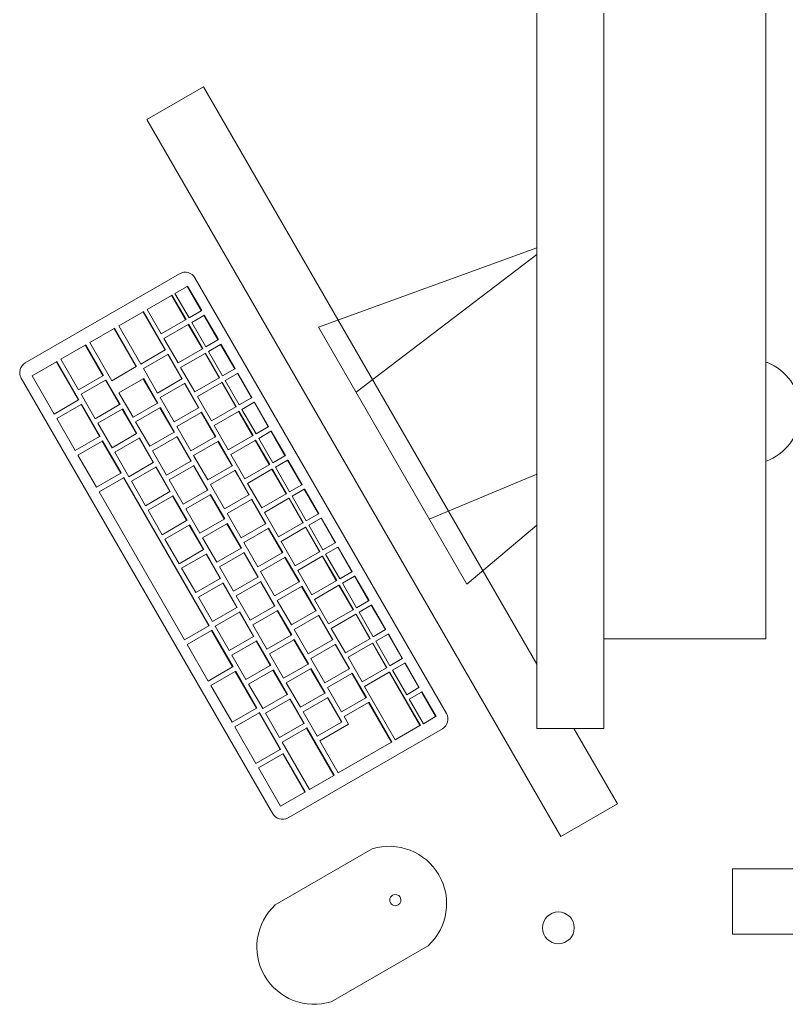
# Model space of a CAD drawing. Header units: millimetres. Extents: x 155927 to 326028, y -36033 to 97293.
# Drawn here: x 176292 to 176727, y 20323 to 20882 of the extents above; entities that cross this region are included whole.
import ezdxf

# ---------------------------------------------------------------- set-up
doc = ezdxf.new("R2010")
doc.units = ezdxf.units.MM
doc.header["$MEASUREMENT"] = 0
for name, color, linetype, lineweight in [('A-GENM', 8, 'CONTINUOUS', 9), ('E-ELEC-EQPM', 8, 'CONTINUOUS', 9), ('I-FURN', 8, 'CONTINUOUS', 9)]:
    doc.layers.add(name, color=color, linetype=linetype, lineweight=lineweight)

msp = doc.modelspace()

# ---------------------------------------------------------------- linework, layer by layer
at = {"layer": 'A-GENM'}
for p, q in [((176382.58, 20737.83), (176294.97, 20687.25)), ((176534.02, 20488.23), (176391.26, 20735.51)), ((176386.83, 20730.64), (176379.92, 20726.65)), ((176387.07, 20730.78), (176386.83, 20730.64)), ((176394.83, 20716.79), (176386.83, 20730.64)), ((176387.07, 20730.78), (176395.07, 20716.93)), ((176377.97, 20725.52), (176364.14, 20717.54)), ((176378.21, 20725.66), (176377.97, 20725.52)), ((176385.97, 20711.67), (176377.97, 20725.52)), ((176378.21, 20725.66), (176386.21, 20711.81)), ((176379.92, 20726.65), (176387.92, 20712.8)), ((176364.14, 20717.54), (176372.14, 20703.69)), ((176361.81, 20716.2), (176348.01, 20708.23)), ((176362.05, 20716.34), (176361.81, 20716.2)), ((176374.31, 20694.55), (176361.81, 20716.2)), ((176362.05, 20716.34), (176374.55, 20694.69)), ((176372.14, 20703.69), (176385.97, 20711.67)), ((176386.21, 20711.81), (176385.97, 20711.67)), ((176387.92, 20712.8), (176394.83, 20716.79)), ((176396.33, 20714.19), (176389.42, 20710.2)), ((176395.07, 20716.93), (176394.83, 20716.79)), ((176396.57, 20714.33), (176396.33, 20714.19)), ((176404.33, 20700.33), (176396.33, 20714.19)), ((176396.57, 20714.33), (176404.57, 20700.47)), ((176345.42, 20706.74), (176331.62, 20698.77)), ((176345.66, 20706.87), (176345.42, 20706.74)), ((176357.92, 20685.08), (176345.42, 20706.74)), ((176345.66, 20706.87), (176358.16, 20685.22)), ((176348.01, 20708.23), (176360.51, 20686.58)), ((176387.47, 20709.07), (176373.64, 20701.09)), ((176387.71, 20709.21), (176387.47, 20709.07)), ((176395.47, 20695.21), (176387.47, 20709.07)), ((176387.71, 20709.21), (176395.71, 20695.35)), ((176389.42, 20710.2), (176397.42, 20696.34)), ((176373.64, 20701.09), (176381.64, 20687.23)), ((176329.03, 20697.27), (176315.23, 20689.3)), ((176329.27, 20697.41), (176329.03, 20697.27)), ((176339.03, 20679.95), (176329.03, 20697.27)), ((176329.27, 20697.41), (176339.27, 20680.09)), ((176331.62, 20698.77), (176344.12, 20677.11)), ((176381.64, 20687.23), (176395.47, 20695.21)), ((176395.71, 20695.35), (176395.47, 20695.21)), ((176397.42, 20696.34), (176404.33, 20700.33)), ((176405.83, 20697.73), (176398.92, 20693.74)), ((176404.57, 20700.47), (176404.33, 20700.33)), ((176406.07, 20697.87), (176405.83, 20697.73)), ((176413.83, 20683.88), (176405.83, 20697.73)), ((176406.07, 20697.87), (176414.07, 20684.02)), ((176360.51, 20686.58), (176374.31, 20694.55)), ((176375.81, 20691.95), (176361.99, 20683.97)), ((176374.55, 20694.69), (176374.31, 20694.55)), ((176376.05, 20692.09), (176375.81, 20691.95)), ((176383.81, 20678.09), (176375.81, 20691.95)), ((176376.05, 20692.09), (176384.05, 20678.23)), ((176396.97, 20692.62), (176383.14, 20684.63)), ((176397.21, 20692.75), (176396.97, 20692.62)), ((176404.97, 20678.76), (176396.97, 20692.62)), ((176397.21, 20692.75), (176405.21, 20678.9)), ((176398.92, 20693.74), (176406.92, 20679.89)), ((176312.64, 20687.81), (176298.83, 20679.84)), ((176312.88, 20687.95), (176312.64, 20687.81)), ((176325.14, 20666.16), (176312.64, 20687.81)), ((176312.88, 20687.95), (176325.38, 20666.3)), ((176315.23, 20689.3), (176325.23, 20671.98)), ((176344.12, 20677.11), (176357.92, 20685.08)), ((176358.16, 20685.22), (176357.92, 20685.08)), ((176361.99, 20683.97), (176369.99, 20670.11)), ((176383.14, 20684.63), (176391.14, 20670.78)), ((176406.92, 20679.89), (176413.83, 20683.88)), ((176414.07, 20684.02), (176413.83, 20683.88)), ((176292.65, 20678.58), (176435.41, 20431.29)), ((176298.83, 20679.84), (176311.33, 20658.19)), ((176325.23, 20671.98), (176339.03, 20679.95)), ((176339.27, 20680.09), (176339.03, 20679.95)), ((176361.92, 20678.16), (176348.1, 20670.18)), ((176362.16, 20678.29), (176361.92, 20678.16)), ((176369.92, 20664.3), (176361.92, 20678.16)), ((176362.16, 20678.29), (176370.16, 20664.44)), ((176384.05, 20678.23), (176383.81, 20678.09)), ((176391.14, 20670.78), (176404.97, 20678.76)), ((176405.21, 20678.9), (176404.97, 20678.76)), ((176415.33, 20681.28), (176408.42, 20677.29)), ((176415.57, 20681.42), (176415.33, 20681.28)), ((176423.33, 20667.42), (176415.33, 20681.28)), ((176415.57, 20681.42), (176423.57, 20667.56)), ((176340.53, 20677.35), (176326.71, 20669.37)), ((176340.77, 20677.49), (176340.53, 20677.35)), ((176348.53, 20663.5), (176340.53, 20677.35)), ((176340.77, 20677.49), (176348.77, 20663.63)), ((176369.99, 20670.11), (176383.81, 20678.09)), ((176385.31, 20675.5), (176371.49, 20667.52)), ((176385.55, 20675.63), (176385.31, 20675.5)), ((176393.31, 20661.64), (176385.31, 20675.5)), ((176385.55, 20675.63), (176393.55, 20661.78)), ((176406.47, 20676.16), (176392.64, 20668.18)), ((176406.71, 20676.3), (176406.47, 20676.16)), ((176414.47, 20662.3), (176406.47, 20676.16)), ((176406.71, 20676.3), (176414.71, 20662.44)), ((176408.42, 20677.29), (176416.42, 20663.43)), ((176326.71, 20669.37), (176334.71, 20655.52)), ((176348.1, 20670.18), (176356.1, 20656.32)), ((176371.49, 20667.52), (176379.49, 20653.66)), ((176392.64, 20668.18), (176400.64, 20654.32)), ((176416.42, 20663.43), (176423.33, 20667.42)), ((176423.57, 20667.56), (176423.33, 20667.42)), ((176311.33, 20658.19), (176325.14, 20666.16)), ((176326.64, 20663.56), (176312.83, 20655.59)), ((176325.38, 20666.3), (176325.14, 20666.16)), ((176326.88, 20663.7), (176326.64, 20663.56)), ((176337.14, 20645.37), (176326.64, 20663.56)), ((176326.88, 20663.7), (176337.38, 20645.51)), ((176334.71, 20655.52), (176348.53, 20663.5)), ((176348.77, 20663.63), (176348.53, 20663.5)), ((176356.1, 20656.32), (176369.92, 20664.3)), ((176371.42, 20661.7), (176357.6, 20653.72)), ((176370.16, 20664.44), (176369.92, 20664.3)), ((176371.66, 20661.84), (176371.42, 20661.7)), ((176379.42, 20647.85), (176371.42, 20661.7)), ((176371.66, 20661.84), (176379.66, 20647.98)), ((176379.49, 20653.66), (176393.31, 20661.64)), ((176393.55, 20661.78), (176393.31, 20661.64)), ((176400.64, 20654.32), (176414.47, 20662.3)), ((176414.71, 20662.44), (176414.47, 20662.3)), ((176424.83, 20664.83), (176417.92, 20660.84)), ((176425.07, 20664.96), (176424.83, 20664.83)), ((176432.83, 20650.97), (176424.83, 20664.83)), ((176425.07, 20664.96), (176433.07, 20651.11)), ((176350.03, 20660.9), (176336.21, 20652.92)), ((176350.27, 20661.04), (176350.03, 20660.9)), ((176358.03, 20647.04), (176350.03, 20660.9)), ((176350.27, 20661.04), (176358.27, 20647.18)), ((176394.81, 20659.04), (176380.99, 20651.06)), ((176395.05, 20659.18), (176394.81, 20659.04)), ((176402.81, 20645.18), (176394.81, 20659.04)), ((176395.05, 20659.18), (176403.05, 20645.32)), ((176415.97, 20659.71), (176402.14, 20651.73)), ((176416.21, 20659.84), (176415.97, 20659.71)), ((176423.97, 20645.85), (176415.97, 20659.71)), ((176416.21, 20659.84), (176424.21, 20645.99)), ((176417.92, 20660.84), (176425.92, 20646.98)), ((176312.83, 20655.59), (176323.33, 20637.4)), ((176336.21, 20652.92), (176344.21, 20639.06)), ((176357.6, 20653.72), (176365.6, 20639.87)), ((176380.99, 20651.06), (176388.99, 20637.2)), ((176402.14, 20651.73), (176410.14, 20637.87)), ((176425.92, 20646.98), (176432.83, 20650.97)), ((176433.07, 20651.11), (176432.83, 20650.97)), ((176323.33, 20637.4), (176337.14, 20645.37)), ((176337.38, 20645.51), (176337.14, 20645.37)), ((176344.21, 20639.06), (176358.03, 20647.04)), ((176358.27, 20647.18), (176358.03, 20647.04)), ((176365.6, 20639.87), (176379.42, 20647.85)), ((176380.92, 20645.25), (176367.1, 20637.27)), ((176379.66, 20647.98), (176379.42, 20647.85)), ((176381.16, 20645.39), (176380.92, 20645.25)), ((176388.92, 20631.39), (176380.92, 20645.25)), ((176381.16, 20645.39), (176389.16, 20631.53)), ((176388.99, 20637.2), (176402.81, 20645.18)), ((176403.05, 20645.32), (176402.81, 20645.18)), ((176410.14, 20637.87), (176423.97, 20645.85)), ((176424.21, 20645.99), (176423.97, 20645.85)), ((176434.33, 20648.37), (176427.42, 20644.38)), ((176434.57, 20648.51), (176434.33, 20648.37)), ((176442.33, 20634.51), (176434.33, 20648.37)), ((176434.57, 20648.51), (176442.57, 20634.65)), ((176338.64, 20642.77), (176324.83, 20634.8)), ((176338.88, 20642.91), (176338.64, 20642.77)), ((176349.14, 20624.59), (176338.64, 20642.77)), ((176338.88, 20642.91), (176349.38, 20624.73)), ((176359.53, 20644.44), (176345.71, 20636.46)), ((176359.77, 20644.58), (176359.53, 20644.44)), ((176367.53, 20630.59), (176359.53, 20644.44)), ((176359.77, 20644.58), (176367.77, 20630.73)), ((176404.31, 20642.59), (176390.49, 20634.61)), ((176404.55, 20642.73), (176404.31, 20642.59)), ((176412.31, 20628.73), (176404.31, 20642.59)), ((176404.55, 20642.73), (176412.55, 20628.87)), ((176425.47, 20643.25), (176411.64, 20635.27)), ((176425.71, 20643.39), (176425.47, 20643.25)), ((176433.47, 20629.4), (176425.47, 20643.25)), ((176425.71, 20643.39), (176433.71, 20629.53)), ((176427.42, 20644.38), (176435.42, 20630.52)), ((176324.83, 20634.8), (176335.33, 20616.62)), ((176345.71, 20636.46), (176353.71, 20622.61)), ((176367.1, 20637.27), (176375.1, 20623.41)), ((176390.49, 20634.61), (176398.49, 20620.75)), ((176411.64, 20635.27), (176419.64, 20621.42)), ((176435.42, 20630.52), (176442.33, 20634.51)), ((176442.57, 20634.65), (176442.33, 20634.51)), ((176353.71, 20622.61), (176367.53, 20630.59)), ((176369.03, 20627.99), (176355.21, 20620.01)), ((176367.77, 20630.73), (176367.53, 20630.59)), ((176369.27, 20628.13), (176369.03, 20627.99)), ((176377.03, 20614.13), (176369.03, 20627.99)), ((176369.27, 20628.13), (176377.27, 20614.27)), ((176375.1, 20623.41), (176388.92, 20631.39)), ((176390.42, 20628.79), (176376.6, 20620.81)), ((176389.16, 20631.53), (176388.92, 20631.39)), ((176390.66, 20628.93), (176390.42, 20628.79)), ((176398.42, 20614.94), (176390.42, 20628.79)), ((176390.66, 20628.93), (176398.66, 20615.07)), ((176398.49, 20620.75), (176412.31, 20628.73)), ((176412.55, 20628.87), (176412.31, 20628.73)), ((176419.64, 20621.42), (176433.47, 20629.4)), ((176433.71, 20629.53), (176433.47, 20629.4)), ((176443.83, 20631.92), (176436.92, 20627.93)), ((176436.92, 20627.93), (176444.92, 20614.07)), ((176444.07, 20632.05), (176443.83, 20631.92)), ((176451.83, 20618.06), (176443.83, 20631.92)), ((176444.07, 20632.05), (176452.07, 20618.2)), ((176335.33, 20616.62), (176349.14, 20624.59)), ((176349.38, 20624.73), (176349.14, 20624.59)), ((176413.81, 20626.13), (176399.99, 20618.15)), ((176414.05, 20626.27), (176413.81, 20626.13)), ((176421.81, 20612.28), (176413.81, 20626.13)), ((176414.05, 20626.27), (176422.05, 20612.41)), ((176434.97, 20626.8), (176421.14, 20618.82)), ((176435.21, 20626.94), (176434.97, 20626.8)), ((176442.97, 20612.94), (176434.97, 20626.8)), ((176435.21, 20626.94), (176443.21, 20613.08)), ((176350.64, 20621.99), (176336.83, 20614.02)), ((176350.88, 20622.13), (176350.64, 20621.99)), ((176399.14, 20537.99), (176350.64, 20621.99)), ((176350.88, 20622.13), (176399.38, 20538.12)), ((176355.21, 20620.01), (176363.21, 20606.15)), ((176376.6, 20620.81), (176384.6, 20606.96)), ((176399.99, 20618.15), (176407.99, 20604.3)), ((176421.14, 20618.82), (176429.14, 20604.96)), ((176444.92, 20614.07), (176451.83, 20618.06)), ((176452.07, 20618.2), (176451.83, 20618.06)), ((176336.83, 20614.02), (176385.33, 20530.02)), ((176363.21, 20606.15), (176377.03, 20614.13)), ((176378.53, 20611.53), (176364.71, 20603.55)), ((176377.27, 20614.27), (176377.03, 20614.13)), ((176378.77, 20611.67), (176378.53, 20611.53)), ((176386.53, 20597.68), (176378.53, 20611.53)), ((176378.77, 20611.67), (176386.77, 20597.82)), ((176384.6, 20606.96), (176398.42, 20614.94)), ((176399.92, 20612.34), (176386.1, 20604.36)), ((176398.66, 20615.07), (176398.42, 20614.94)), ((176400.16, 20612.48), (176399.92, 20612.34)), ((176407.92, 20598.48), (176399.92, 20612.34)), ((176400.16, 20612.48), (176408.16, 20598.62)), ((176407.99, 20604.3), (176421.81, 20612.28)), ((176422.05, 20612.41), (176421.81, 20612.28)), ((176429.14, 20604.96), (176442.97, 20612.94)), ((176443.21, 20613.08), (176442.97, 20612.94)), ((176453.33, 20615.46), (176446.42, 20611.47)), ((176446.42, 20611.47), (176454.42, 20597.62)), ((176453.57, 20615.6), (176453.33, 20615.46)), ((176461.33, 20601.61), (176453.33, 20615.46)), ((176453.57, 20615.6), (176461.57, 20601.74)), ((176423.31, 20609.68), (176409.49, 20601.7)), ((176423.55, 20609.82), (176423.31, 20609.68)), ((176431.31, 20595.82), (176423.31, 20609.68)), ((176423.55, 20609.82), (176431.55, 20595.96)), ((176444.47, 20610.34), (176430.64, 20602.36)), ((176444.71, 20610.48), (176444.47, 20610.34)), ((176452.47, 20596.49), (176444.47, 20610.34)), ((176444.71, 20610.48), (176452.71, 20596.62)), ((176364.71, 20603.55), (176372.71, 20589.7)), ((176386.1, 20604.36), (176394.1, 20590.5)), ((176409.49, 20601.7), (176417.49, 20587.84)), ((176430.64, 20602.36), (176438.64, 20588.51)), ((176454.42, 20597.62), (176461.33, 20601.61)), ((176461.57, 20601.74), (176461.33, 20601.61)), ((176372.71, 20589.7), (176386.53, 20597.68)), ((176388.03, 20595.08), (176374.21, 20587.1)), ((176386.77, 20597.82), (176386.53, 20597.68)), ((176388.27, 20595.22), (176388.03, 20595.08)), ((176396.03, 20581.22), (176388.03, 20595.08)), ((176388.27, 20595.22), (176396.27, 20581.36)), ((176394.1, 20590.5), (176407.92, 20598.48)), ((176409.42, 20595.88), (176395.6, 20587.9)), ((176408.16, 20598.62), (176407.92, 20598.48)), ((176409.66, 20596.02), (176409.42, 20595.88)), ((176417.42, 20582.03), (176409.42, 20595.88)), ((176409.66, 20596.02), (176417.66, 20582.17)), ((176417.49, 20587.84), (176431.31, 20595.82)), ((176431.55, 20595.96), (176431.31, 20595.82)), ((176438.64, 20588.51), (176452.47, 20596.49)), ((176452.71, 20596.62), (176452.47, 20596.49)), ((176462.83, 20599.01), (176455.92, 20595.02)), ((176455.92, 20595.02), (176463.92, 20581.16)), ((176463.07, 20599.15), (176462.83, 20599.01)), ((176470.83, 20585.15), (176462.83, 20599.01)), ((176463.07, 20599.15), (176471.07, 20585.29)), ((176432.81, 20593.22), (176418.99, 20585.24)), ((176433.05, 20593.36), (176432.81, 20593.22)), ((176440.81, 20579.37), (176432.81, 20593.22)), ((176433.05, 20593.36), (176441.05, 20579.51)), ((176453.97, 20593.89), (176440.14, 20585.91)), ((176454.21, 20594.03), (176453.97, 20593.89)), ((176461.97, 20580.03), (176453.97, 20593.89)), ((176454.21, 20594.03), (176462.21, 20580.17)), ((176374.21, 20587.1), (176382.21, 20573.24)), ((176395.6, 20587.9), (176403.6, 20574.05)), ((176418.99, 20585.24), (176426.99, 20571.39)), ((176440.14, 20585.91), (176448.14, 20572.05)), ((176463.92, 20581.16), (176470.83, 20585.15)), ((176471.07, 20585.29), (176470.83, 20585.15)), ((176382.21, 20573.24), (176396.03, 20581.22)), ((176397.53, 20578.63), (176383.71, 20570.65)), ((176396.27, 20581.36), (176396.03, 20581.22)), ((176397.77, 20578.76), (176397.53, 20578.63)), ((176405.53, 20564.77), (176397.53, 20578.63)), ((176397.77, 20578.76), (176405.77, 20564.91)), ((176403.6, 20574.05), (176417.42, 20582.03)), ((176418.92, 20579.43), (176405.1, 20571.45)), ((176417.66, 20582.17), (176417.42, 20582.03)), ((176419.16, 20579.57), (176418.92, 20579.43)), ((176426.92, 20565.57), (176418.92, 20579.43)), ((176419.16, 20579.57), (176427.16, 20565.71)), ((176426.99, 20571.39), (176440.81, 20579.37)), ((176441.05, 20579.51), (176440.81, 20579.37)), ((176448.14, 20572.05), (176461.97, 20580.03)), ((176462.21, 20580.17), (176461.97, 20580.03)), ((176463.71, 20577.57), (176463.47, 20577.43)), ((176463.71, 20577.57), (176471.71, 20563.72)), ((176472.33, 20582.55), (176465.42, 20578.56)), ((176465.42, 20578.56), (176473.42, 20564.71)), ((176472.57, 20582.69), (176472.33, 20582.55)), ((176480.33, 20568.7), (176472.33, 20582.55)), ((176472.57, 20582.69), (176480.57, 20568.84)), ((176442.31, 20576.77), (176428.49, 20568.79)), ((176442.55, 20576.91), (176442.31, 20576.77)), ((176450.31, 20562.91), (176442.31, 20576.77)), ((176442.55, 20576.91), (176450.55, 20563.05)), ((176463.47, 20577.43), (176449.64, 20569.45)), ((176471.47, 20563.58), (176463.47, 20577.43)), ((176383.71, 20570.65), (176391.71, 20556.79)), ((176405.1, 20571.45), (176413.1, 20557.59)), ((176428.49, 20568.79), (176436.49, 20554.93)), ((176449.64, 20569.45), (176457.64, 20555.6)), ((176473.42, 20564.71), (176480.33, 20568.7)), ((176480.57, 20568.84), (176480.33, 20568.7)), ((176391.71, 20556.79), (176405.53, 20564.77)), ((176407.03, 20562.17), (176393.21, 20554.19)), ((176405.77, 20564.91), (176405.53, 20564.77)), ((176407.27, 20562.31), (176407.03, 20562.17)), ((176415.03, 20548.31), (176407.03, 20562.17)), ((176407.27, 20562.31), (176415.27, 20548.45)), ((176413.1, 20557.59), (176426.92, 20565.57)), ((176428.42, 20562.97), (176414.6, 20554.99)), ((176427.16, 20565.71), (176426.92, 20565.57)), ((176428.66, 20563.11), (176428.42, 20562.97)), ((176436.42, 20549.12), (176428.42, 20562.97)), ((176428.66, 20563.11), (176436.66, 20549.26)), ((176436.49, 20554.93), (176450.31, 20562.91)), ((176450.55, 20563.05), (176450.31, 20562.91)), ((176457.64, 20555.6), (176471.47, 20563.58)), ((176472.97, 20560.98), (176459.14, 20553)), ((176471.71, 20563.72), (176471.47, 20563.58)), ((176473.21, 20561.12), (176472.97, 20560.98)), ((176480.97, 20547.12), (176472.97, 20560.98)), ((176473.21, 20561.12), (176481.21, 20547.26)), ((176481.83, 20566.1), (176474.92, 20562.11)), ((176474.92, 20562.11), (176482.92, 20548.25)), ((176482.07, 20566.24), (176481.83, 20566.1)), ((176489.83, 20552.24), (176481.83, 20566.1)), ((176482.07, 20566.24), (176490.07, 20552.38)), ((176451.81, 20560.31), (176437.99, 20552.33)), ((176452.05, 20560.45), (176451.81, 20560.31)), ((176459.81, 20546.46), (176451.81, 20560.31)), ((176452.05, 20560.45), (176460.05, 20546.6)), ((176393.21, 20554.19), (176401.21, 20540.33)), ((176414.6, 20554.99), (176422.6, 20541.14)), ((176437.99, 20552.33), (176445.99, 20538.48)), ((176459.14, 20553), (176467.14, 20539.14)), ((176482.92, 20548.25), (176489.83, 20552.24)), ((176491.33, 20549.64), (176484.42, 20545.65)), ((176490.07, 20552.38), (176489.83, 20552.24)), ((176491.57, 20549.78), (176491.33, 20549.64)), ((176499.33, 20535.79), (176491.33, 20549.64)), ((176491.57, 20549.78), (176499.57, 20535.93)), ((176401.21, 20540.33), (176415.03, 20548.31)), ((176416.53, 20545.72), (176402.71, 20537.74)), ((176415.27, 20548.45), (176415.03, 20548.31)), ((176416.77, 20545.86), (176416.53, 20545.72)), ((176424.53, 20531.86), (176416.53, 20545.72)), ((176416.77, 20545.86), (176424.77, 20532)), ((176422.6, 20541.14), (176436.42, 20549.12)), ((176437.92, 20546.52), (176424.1, 20538.54)), ((176436.66, 20549.26), (176436.42, 20549.12)), ((176438.16, 20546.66), (176437.92, 20546.52)), ((176445.92, 20532.66), (176437.92, 20546.52)), ((176438.16, 20546.66), (176446.16, 20532.8)), ((176445.99, 20538.48), (176459.81, 20546.46)), ((176460.05, 20546.6), (176459.81, 20546.46)), ((176467.14, 20539.14), (176480.97, 20547.12)), ((176482.47, 20544.53), (176468.64, 20536.54)), ((176481.21, 20547.26), (176480.97, 20547.12)), ((176482.71, 20544.66), (176482.47, 20544.53)), ((176490.47, 20530.67), (176482.47, 20544.53)), ((176482.71, 20544.66), (176490.71, 20530.81)), ((176484.42, 20545.65), (176492.42, 20531.8)), ((176424.1, 20538.54), (176432.1, 20524.68)), ((176461.31, 20543.86), (176447.49, 20535.88)), ((176461.55, 20544), (176461.31, 20543.86)), ((176469.31, 20530), (176461.31, 20543.86)), ((176461.55, 20544), (176469.55, 20530.14)), ((176385.33, 20530.02), (176399.14, 20537.99)), ((176400.64, 20535.39), (176386.83, 20527.42)), ((176399.38, 20538.12), (176399.14, 20537.99)), ((176400.88, 20535.53), (176400.64, 20535.39)), ((176412.64, 20514.6), (176400.64, 20535.39)), ((176400.88, 20535.53), (176412.88, 20514.74)), ((176402.71, 20537.74), (176410.71, 20523.88)), ((176447.49, 20535.88), (176455.49, 20522.02)), ((176468.64, 20536.54), (176476.64, 20522.69)), ((176492.42, 20531.8), (176499.33, 20535.79)), ((176500.83, 20533.19), (176493.92, 20529.2)), ((176499.57, 20535.93), (176499.33, 20535.79)), ((176501.07, 20533.33), (176500.83, 20533.19)), ((176508.83, 20519.33), (176500.83, 20533.19)), ((176501.07, 20533.33), (176509.07, 20519.47)), ((176386.83, 20527.42), (176398.83, 20506.63)), ((176410.71, 20523.88), (176424.53, 20531.86)), ((176426.03, 20529.26), (176412.21, 20521.28)), ((176424.77, 20532), (176424.53, 20531.86)), ((176426.27, 20529.4), (176426.03, 20529.26)), ((176434.03, 20515.41), (176426.03, 20529.26)), ((176426.27, 20529.4), (176434.27, 20515.54)), ((176432.1, 20524.68), (176445.92, 20532.66)), ((176447.42, 20530.07), (176433.6, 20522.09)), ((176446.16, 20532.8), (176445.92, 20532.66)), ((176447.66, 20530.2), (176447.42, 20530.07)), ((176455.42, 20516.21), (176447.42, 20530.07)), ((176447.66, 20530.2), (176455.66, 20516.35)), ((176455.49, 20522.02), (176469.31, 20530)), ((176470.81, 20527.41), (176456.99, 20519.43)), ((176469.55, 20530.14), (176469.31, 20530)), ((176471.05, 20527.54), (176470.81, 20527.41)), ((176478.81, 20513.55), (176470.81, 20527.41)), ((176471.05, 20527.54), (176479.05, 20513.69)), ((176476.64, 20522.69), (176490.47, 20530.67)), ((176491.97, 20528.07), (176478.14, 20520.09)), ((176490.71, 20530.81), (176490.47, 20530.67)), ((176492.21, 20528.21), (176491.97, 20528.07)), ((176499.97, 20514.21), (176491.97, 20528.07)), ((176492.21, 20528.21), (176500.21, 20514.35)), ((176493.92, 20529.2), (176501.92, 20515.34)), ((176433.6, 20522.09), (176441.6, 20508.23)), ((176412.21, 20521.28), (176420.21, 20507.43)), ((176441.6, 20508.23), (176455.42, 20516.21)), ((176455.66, 20516.35), (176455.42, 20516.21)), ((176456.99, 20519.43), (176464.99, 20505.57)), ((176478.14, 20520.09), (176486.14, 20506.23)), ((176501.92, 20515.34), (176508.83, 20519.33)), ((176510.33, 20516.74), (176503.42, 20512.74)), ((176509.07, 20519.47), (176508.83, 20519.33)), ((176510.57, 20516.87), (176510.33, 20516.74)), ((176518.33, 20502.88), (176510.33, 20516.74)), ((176510.57, 20516.87), (176518.57, 20503.02)), ((176398.83, 20506.63), (176412.64, 20514.6)), ((176414.14, 20512), (176400.33, 20504.03)), ((176412.88, 20514.74), (176412.64, 20514.6)), ((176414.38, 20512.14), (176414.14, 20512)), ((176426.14, 20491.22), (176414.14, 20512)), ((176414.38, 20512.14), (176426.38, 20491.36)), ((176420.21, 20507.43), (176434.03, 20515.41)), ((176435.53, 20512.81), (176421.71, 20504.83)), ((176434.27, 20515.54), (176434.03, 20515.41)), ((176435.77, 20512.95), (176435.53, 20512.81)), ((176443.53, 20498.95), (176435.53, 20512.81)), ((176435.77, 20512.95), (176443.77, 20499.09)), ((176456.92, 20513.61), (176443.1, 20505.63)), ((176457.16, 20513.75), (176456.92, 20513.61)), ((176464.92, 20499.76), (176456.92, 20513.61)), ((176457.16, 20513.75), (176465.16, 20499.89)), ((176464.99, 20505.57), (176478.81, 20513.55)), ((176480.31, 20510.95), (176466.49, 20502.97)), ((176479.05, 20513.69), (176478.81, 20513.55)), ((176480.55, 20511.09), (176480.31, 20510.95)), ((176488.31, 20497.09), (176480.31, 20510.95)), ((176480.55, 20511.09), (176488.55, 20497.23)), ((176486.14, 20506.23), (176499.97, 20514.21)), ((176501.47, 20511.62), (176487.4, 20503.5)), ((176500.21, 20514.35), (176499.97, 20514.21)), ((176501.71, 20511.75), (176501.47, 20511.62)), ((176518.97, 20481.31), (176501.47, 20511.62)), ((176501.71, 20511.75), (176519.21, 20481.44)), ((176503.42, 20512.74), (176511.42, 20498.89)), ((176443.1, 20505.63), (176451.1, 20491.77)), ((176400.33, 20504.03), (176412.33, 20483.25)), ((176421.71, 20504.83), (176429.71, 20490.97)), ((176451.1, 20491.77), (176464.92, 20499.76)), ((176465.16, 20499.89), (176464.92, 20499.76)), ((176466.49, 20502.97), (176474.49, 20489.11)), ((176487.4, 20503.5), (176504.9, 20473.19)), ((176511.42, 20498.89), (176518.33, 20502.88)), ((176519.83, 20500.28), (176512.92, 20496.29)), ((176518.57, 20503.02), (176518.33, 20502.88)), ((176520.07, 20500.42), (176519.83, 20500.28)), ((176527.83, 20486.42), (176519.83, 20500.28)), ((176520.07, 20500.42), (176528.07, 20486.56)), ((176429.71, 20490.97), (176443.53, 20498.95)), ((176445.03, 20496.35), (176431.21, 20488.37)), ((176443.77, 20499.09), (176443.53, 20498.95)), ((176445.27, 20496.49), (176445.03, 20496.35)), ((176453.03, 20482.5), (176445.03, 20496.35)), ((176445.27, 20496.49), (176453.27, 20482.64)), ((176466.42, 20497.16), (176452.6, 20489.18)), ((176466.66, 20497.3), (176466.42, 20497.16)), ((176474.42, 20483.3), (176466.42, 20497.16)), ((176466.66, 20497.3), (176474.66, 20483.44)), ((176474.49, 20489.11), (176488.31, 20497.09)), ((176489.81, 20494.5), (176475.99, 20486.52)), ((176488.55, 20497.23), (176488.31, 20497.09)), ((176490.05, 20494.63), (176489.81, 20494.5)), ((176502.81, 20471.98), (176489.81, 20494.5)), ((176490.05, 20494.63), (176503.05, 20472.12)), ((176512.92, 20496.29), (176520.92, 20482.43)), ((176412.33, 20483.25), (176426.14, 20491.22)), ((176427.64, 20488.62), (176413.83, 20480.65)), ((176426.38, 20491.36), (176426.14, 20491.22)), ((176427.88, 20488.76), (176427.64, 20488.62)), ((176439.64, 20467.84), (176427.64, 20488.62)), ((176427.88, 20488.76), (176439.88, 20467.98)), ((176431.21, 20488.37), (176439.21, 20474.52)), ((176452.6, 20489.18), (176460.6, 20475.32)), ((176453.27, 20482.64), (176453.03, 20482.5)), ((176460.6, 20475.32), (176474.42, 20483.3)), ((176474.66, 20483.44), (176474.42, 20483.3)), ((176475.99, 20486.52), (176478.49, 20482.19)), ((176520.92, 20482.43), (176527.83, 20486.42)), ((176528.07, 20486.56), (176527.83, 20486.42)), ((176413.83, 20480.65), (176425.83, 20459.87)), ((176439.21, 20474.52), (176453.03, 20482.5)), ((176454.53, 20479.9), (176440.71, 20471.92)), ((176444.09, 20428.97), (176531.7, 20479.55)), ((176454.77, 20480.04), (176454.53, 20479.9)), ((176470.03, 20453.05), (176454.53, 20479.9)), ((176454.77, 20480.04), (176470.27, 20453.19)), ((176478.49, 20482.19), (176462.1, 20472.72)), ((176504.9, 20473.19), (176518.97, 20481.31)), ((176519.21, 20481.44), (176518.97, 20481.31)), ((176440.71, 20471.92), (176456.21, 20445.07)), ((176462.1, 20472.72), (176472.6, 20454.54)), ((176472.6, 20454.54), (176502.81, 20471.98)), ((176503.05, 20472.12), (176502.81, 20471.98)), ((176425.83, 20459.87), (176439.64, 20467.84)), ((176439.88, 20467.98), (176439.64, 20467.84)), ((176441.14, 20465.24), (176427.33, 20457.27)), ((176441.38, 20465.38), (176441.14, 20465.24)), ((176453.64, 20443.59), (176441.14, 20465.24)), ((176441.38, 20465.38), (176453.88, 20443.73)), ((176427.33, 20457.27), (176439.83, 20435.62)), ((176456.21, 20445.07), (176470.03, 20453.05)), ((176470.27, 20453.19), (176470.03, 20453.05)), ((176439.83, 20435.62), (176453.64, 20443.59)), ((176453.88, 20443.73), (176453.64, 20443.59)), ((176491.85, 20411.36), (176436.86, 20379.61)), ((176468.61, 20324.62), (176523.6, 20356.37))]:
    msp.add_line(p, q, dxfattribs=at)
for centre, radius, start, end in [((176385.76, 20732.33), 6.35, 30, 120), ((176298.15, 20681.75), 6.35, 120, 210), ((176528.53, 20485.05), 6.35, 300, 30), ((176440.91, 20434.47), 6.35, 210, 300), ((176501.54, 20380.29), 32.54, 312.6804, 107.3196), ((176505, 20382.29), 3.16, 120, 300), ((176505, 20382.29), 3.16, 300, 120), ((176458.92, 20355.69), 32.54, 132.6804, 287.3196)]:
    msp.add_arc(centre, radius, start, end, dxfattribs=at)
at = {"layer": 'E-ELEC-EQPM'}
for p, q in [((176585.28, 20479.75), (176585.28, 21279.75)), ((176585.28, 20479.75), (176585.28, 21279.75)), ((176623.38, 21279.75), (176623.38, 20479.75)), ((176715.28, 21228.95), (176715.28, 20530.55)), ((176715.28, 21228.95), (176715.28, 20530.55)), ((176623.38, 20530.55), (176623.38, 20479.75)), ((176715.28, 20530.55), (176623.38, 20530.55)), ((176715.28, 20530.55), (176623.38, 20530.55)), ((176623.38, 20479.75), (176585.28, 20479.75)), ((176623.38, 20479.75), (176585.28, 20479.75))]:
    msp.add_line(p, q, dxfattribs=at)
at = {"layer": 'I-FURN'}
for p, q in [((176396.09, 20843.88), (176363.97, 20825.34)), ((176396.09, 20843.88), (176585.28, 20516.2)), ((176598.92, 20418.39), (176363.97, 20825.34)), ((176585.28, 20752.51), (176461.37, 20707.45)), ((176482.66, 20670.57), (176585.28, 20748.7)), ((176461.37, 20707.45), (176545.52, 20561.69)), ((176524.23, 20598.57), (176585.28, 20624.12)), ((176545.52, 20561.69), (176585.28, 20595.04)), ((176606.32, 20479.75), (176631.04, 20436.94)), ((176631.04, 20436.94), (176598.92, 20418.39)), ((176696.3, 20400.12), (176696.3, 20363.03)), ((176696.3, 20400.12), (176744.26, 20400.12)), ((177166.2, 20363.03), (176696.3, 20363.03))]:
    msp.add_line(p, q, dxfattribs=at)
for centre, radius, start, end in [((176704.96, 20659.5), 30, 60.0028, 69.7148), ((176704.96, 20659.5), 30, 290.2852, 60.0028), ((176597.56, 20366.54), 9, 0, 180), ((176597.56, 20366.54), 9, 180, 0)]:
    msp.add_arc(centre, radius, start, end, dxfattribs=at)

doc.saveas('drawing.dxf')
